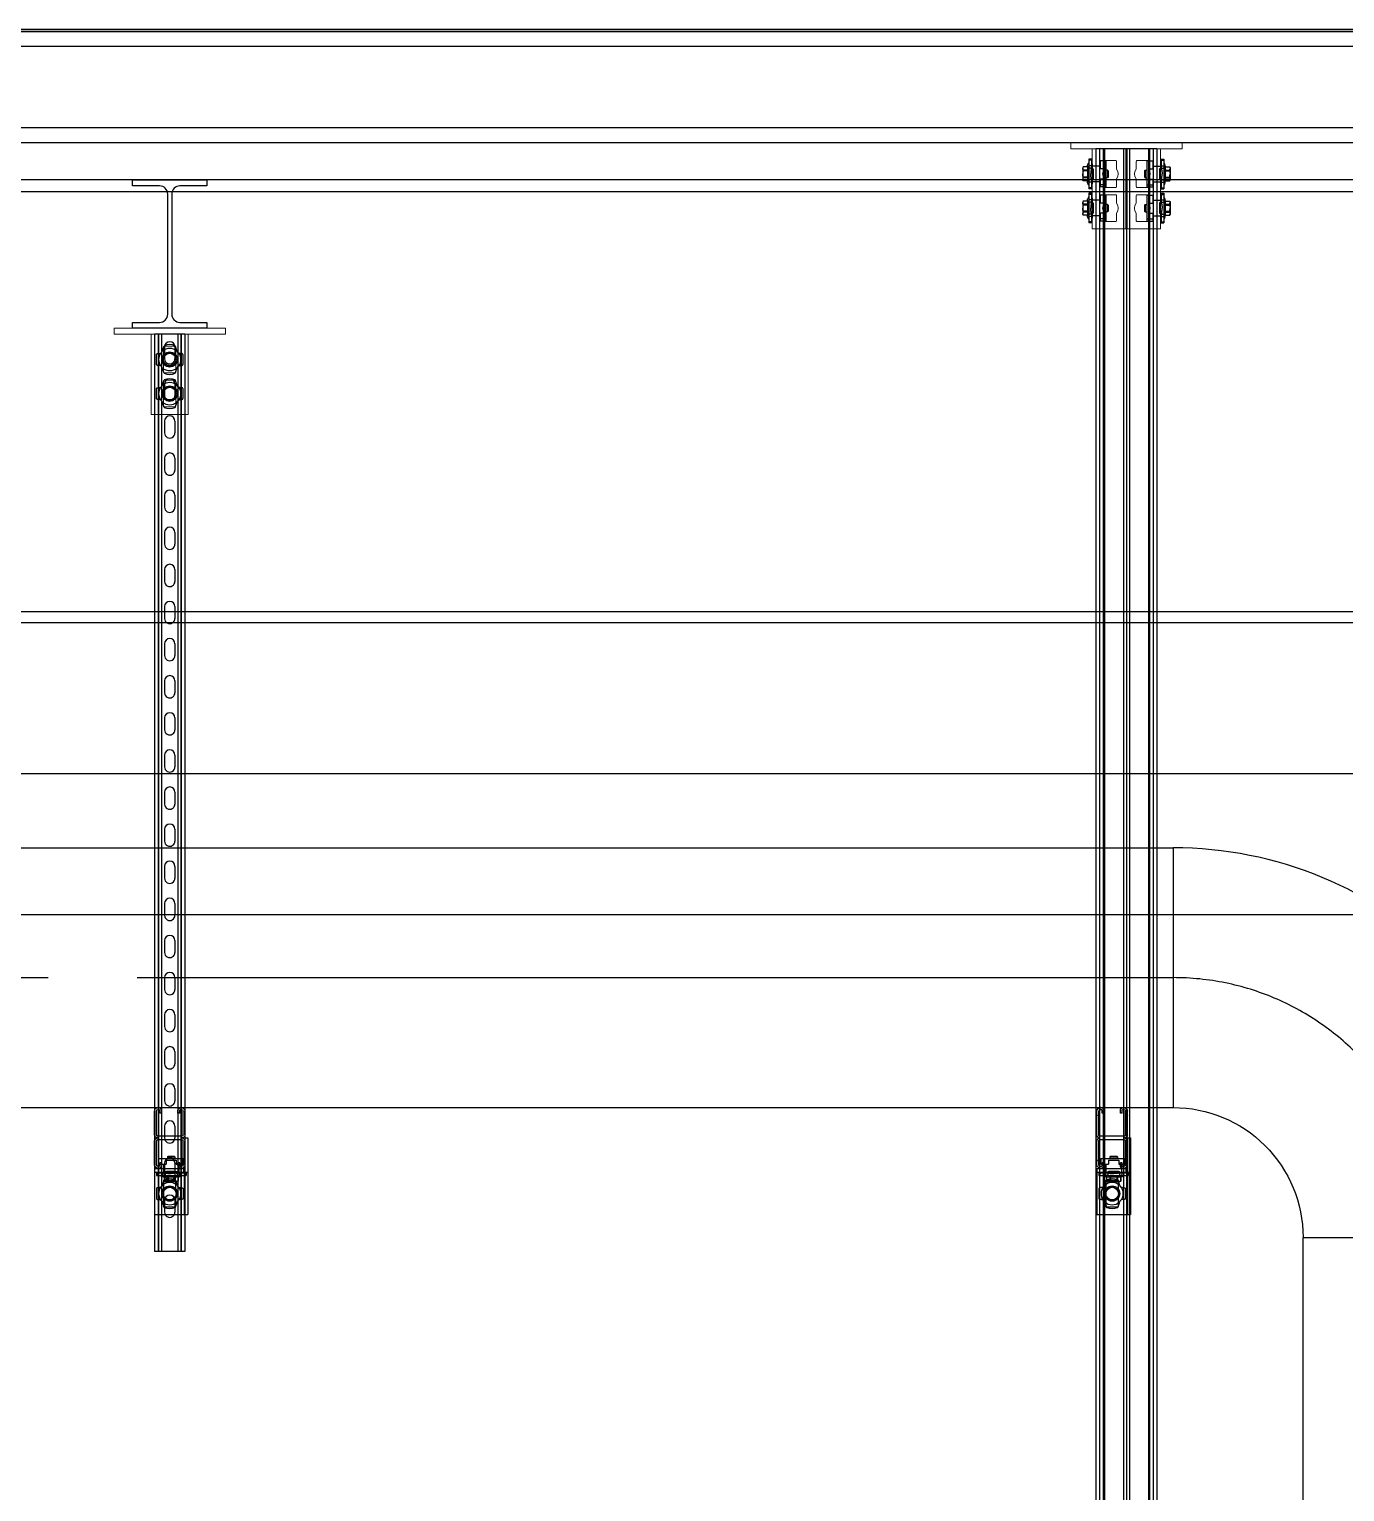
# Model space of a CAD drawing. Header units: millimetres. Extents: x 0 to 268175, y 0 to 74250.
# Drawn here: x 90996 to 92769, y 51980 to 53951 of the extents above; entities that cross this region are included whole.
import ezdxf

# ---------------------------------------------------------------- set-up
doc = ezdxf.new("R2010")
doc.units = ezdxf.units.MM
doc.header["$LTSCALE"] = 200
for name, pattern in [('CEN-GAUN', [32.2, 30, -1, 0.2, -1]), ('CEN6', [12, 10, -0.75, 0.5, -0.75]), ('CENTER', [50.8, 31.75, -6.35, 6.35, -6.35]), ('phl_thick', [0])]:
    doc.linetypes.add(name, pattern=pattern)
for name, color, linetype in [('1 CEN', 15, 'CEN-GAUN'), ('1 OA', 4, 'Continuous'), ('@@P3_P4 환상망 SUPPORT', 143, 'Continuous'), ('BA', 9, 'Continuous')]:
    doc.layers.add(name, color=color, linetype=linetype)

# ---------------------------------------------------------------- blocks, each defined once
blk = doc.blocks.new('*U4306')
at = {"layer": '@@P3_P4 환상망 SUPPORT', "linetype": 'phl_thick'}
for p, q in [((-20.5, 0), (-20.5, 1236)), ((-15.6, 0), (-15.6, 1236)), ((-15.1, 0), (-15.1, 1236)), ((-11, 0), (-11, 1236)), ((11, 0), (11, 1236)), ((15.1, 0), (15.1, 1236)), ((15.6, 0), (15.6, 1236)), ((20.5, 0), (20.5, 1236)), ((-7, 1167), (-7, 1183)), ((7, 1167), (7, 1183)), ((-7, 1117), (-7, 1133)), ((7, 1117), (7, 1133)), ((-7, 1067), (-7, 1083)), ((7, 1067), (7, 1083)), ((-7, 1017), (-7, 1033)), ((7, 1017), (7, 1033)), ((-7, 967), (-7, 983)), ((7, 967), (7, 983)), ((-7, 917), (-7, 933)), ((7, 917), (7, 933)), ((-7, 867), (-7, 883)), ((7, 867), (7, 883)), ((-7, 817), (-7, 833)), ((7, 817), (7, 833)), ((-7, 767), (-7, 783)), ((7, 767), (7, 783)), ((-7, 717), (-7, 733)), ((7, 717), (7, 733)), ((-7, 667), (-7, 683)), ((7, 667), (7, 683)), ((-7, 617), (-7, 633)), ((7, 617), (7, 633)), ((-7, 567), (-7, 583)), ((7, 567), (7, 583)), ((-7, 517), (-7, 533)), ((7, 517), (7, 533)), ((-7, 467), (-7, 483)), ((7, 467), (7, 483)), ((-7, 417), (-7, 433)), ((7, 417), (7, 433)), ((-7, 367), (-7, 383)), ((7, 367), (7, 383)), ((-7, 317), (-7, 333)), ((7, 317), (7, 333)), ((-7, 267), (-7, 283)), ((7, 267), (7, 283)), ((-7, 217), (-7, 233)), ((7, 217), (7, 233)), ((-7, 167), (-7, 183)), ((7, 167), (7, 183)), ((-7, 117), (-7, 133)), ((7, 117), (7, 133)), ((-7, 67), (-7, 83)), ((7, 67), (7, 83)), ((-7, 17), (-7, 33)), ((7, 17), (7, 33))]:
    blk.add_line(p, q, dxfattribs=at)
at = {"layer": '@@P3_P4 환상망 SUPPORT', "linetype": 'Continuous'}
for p, q in [((-20.5, 1236), (20.5, 1236)), ((-20.5, 0), (20.5, 0))]:
    blk.add_line(p, q, dxfattribs=at)
at = {"layer": '@@P3_P4 환상망 SUPPORT', "linetype": 'phl_thick'}
for centre, start, end in [((0, 1183), 0.0003, 180.0003), ((0, 1167), 180.0003, 0.0003), ((0, 1133), 0.0003, 180.0003), ((0, 1117), 180.0003, 0.0003), ((0, 1083), 0.0003, 180.0003), ((0, 1067), 180.0003, 0.0003), ((0, 1033), 0.0003, 180.0003), ((0, 1017), 180.0003, 0.0003), ((0, 983), 0.0003, 180.0003), ((0, 967), 180.0003, 0.0003), ((0, 933), 0.0003, 180.0003), ((0, 917), 180.0003, 0.0003), ((0, 883), 0.0003, 180.0003), ((0, 867), 180.0003, 0.0003), ((0, 833), 0.0003, 180.0003), ((0, 817), 180.0003, 0.0003), ((0, 783), 0.0003, 180.0003), ((0, 767), 180.0003, 0.0003), ((0, 733), 0.0003, 180.0003), ((0, 717), 180.0003, 0.0003), ((0, 683), 0.0003, 180.0003), ((0, 667), 180.0003, 0.0003), ((0, 633), 0.0003, 180.0003), ((0, 617), 180.0003, 0.0003), ((0, 583), 0.0003, 180.0003), ((0, 567), 180.0003, 0.0003), ((0, 533), 0.0003, 180.0003), ((0, 517), 180.0003, 0.0003), ((0, 483), 0.0003, 180.0003), ((0, 467), 180.0003, 0.0003), ((0, 433), 0.0003, 180.0003), ((0, 417), 180.0003, 0.0003), ((0, 383), 0.0003, 180.0003), ((0, 367), 180.0003, 0.0003), ((0, 333), 0.0003, 180.0003), ((0, 317), 180.0003, 0.0003), ((0, 283), 0.0003, 180.0003), ((0, 267), 180.0003, 0.0003), ((0, 233), 0.0003, 180.0003), ((0, 217), 180.0003, 0.0003), ((0, 183), 0.0003, 180.0003), ((0, 167), 180.0003, 0.0003), ((0, 133), 0.0003, 180.0003), ((0, 117), 180.0003, 0.0003), ((0, 83), 0.0003, 180.0003), ((0, 67), 180.0003, 0.0003), ((0, 33), 0.0003, 180.0003), ((0, 17), 180.0003, 0.0003)]:
    blk.add_arc(centre, 7, start, end, dxfattribs=at)
blk = doc.blocks.new('A$C1199bcb0')
at = {"layer": '@@P3_P4 환상망 SUPPORT', "color": 2, "linetype": 'phl_thick'}
for p, q in [((-18, 6), (-17.99649, 6.117777)), ((-18, -6), (-18, 6)), ((-17.99649, 6.117777), (-17.986084, 6.235472)), ((-17.986084, 6.235472), (-17.968693, 6.352408)), ((-17.968693, 6.352408), (-17.944448, 6.467915)), ((-17.944448, 6.467915), (-17.913618, 6.581325)), ((-17.913618, 6.581325), (-17.876478, 6.691977)), ((-17.876478, 6.691977), (-17.832987, 6.800099)), ((-17.832987, 6.800099), (-17.782843, 6.90625)), ((-17.782843, 6.90625), (-17.726339, 7.009788)), ((-17.726339, 7.009788), (-17.663683, 7.110023)), ((-17.663683, 7.110023), (-17.595186, 7.206336)), ((-17.595186, 7.206336), (-17.521322, 7.298238)), ((-17.521322, 7.298238), (-17.442581, 7.385253)), ((-17.442581, 7.385253), (-17.359451, 7.466933)), ((-17.359451, 7.466933), (-17.272411, 7.54299)), ((-17.272411, 7.54299), (-17.182116, 7.613221)), ((-17.182116, 7.613221), (-17.089214, 7.677382)), ((-17.089214, 7.677382), (-16.99437, 7.735268)), ((-16.99437, 7.735268), (-16.898317, 7.78686)), ((-16.898317, 7.78686), (-16.801819, 7.832213)), ((-16.801819, 7.832213), (-16.705605, 7.871396)), ((-16.705605, 7.871396), (-16.608332, 7.905217)), ((-16.608332, 7.905217), (-16.509245, 7.934047)), ((-16.509245, 7.934047), (-16.408728, 7.957771)), ((-16.408728, 7.957771), (-16.307163, 7.976272)), ((-16.307163, 7.976272), (-16.204935, 7.989459)), ((-16.204935, 7.989459), (-16.102423, 7.997347)), ((-16.102423, 7.997347), (-16, 8)), ((-16, 8), (-14.439052, 8)), ((-14.439049, 8.000031), (-14.231407, 8.004602)), ((-14.231407, 8.004602), (-14.024026, 8.018427)), ((-14.024026, 8.018427), (-13.817566, 8.041426)), ((-13.817566, 8.041426), (-13.612699, 8.073442)), ((-13.612699, 8.073442), (-13.410096, 8.114311)), ((-13.410096, 8.114311), (-13.208317, 8.164452)), ((-13.208317, 8.164452), (-13.002339, 8.225616)), ((-13.002339, 8.225616), (-12.793396, 8.298335)), ((-12.793396, 8.298335), (-12.583125, 8.383024)), ((-12.583125, 8.383024), (-12.373108, 8.479752)), ((-12.373108, 8.479752), (-12.202334, 8.568009)), ((-12.202334, 8.568009), (-12.032001, 8.66519)), ((-12.032001, 8.66519), (-11.862731, 8.771353)), ((-11.862731, 8.771353), (-11.69539, 8.886751)), ((-11.69539, 8.886751), (-11.530483, 9.011345)), ((-11.530483, 9.011345), (-11.36902, 9.14507)), ((-11.36902, 9.14507), (-11.212824, 9.286802)), ((-11.212824, 9.286802), (-11.06258, 9.43597)), ((-11.06258, 9.43597), (-10.918729, 9.592018)), ((-10.918729, 9.592018), (-10.782094, 9.754732)), ((-10.782094, 9.754732), (-10.652928, 9.923378)), ((-10.652928, 9.923378), (-10.532238, 10.096755)), ((-10.532238, 10.096755), (-10.420465, 10.273729)), ((-10.420465, 10.273729), (-10.317712, 10.453605)), ((-10.317712, 10.453605), (-10.224151, 10.635519)), ((-10.224151, 10.635519), (-10.14017, 10.817799)), ((-10.14017, 10.817799), (-10.065554, 10.999621)), ((-10.065554, 10.999621), (-10, 11.18034)), ((-10, 11.18034), (-7.5, 18.540497)), ((-8.5, -4.129467), (-8.5, 4.129467)), ((-7.862192, 17.474161), (-8, 17.5)), ((-8, 17.068443), (-8, 17.5)), ((-7.826223, 5.296482), (-7.478477, 5.497254)), ((-7.478477, 5.497254), (-7.13805, 5.6938)), ((-7.13805, 5.6938), (-6.803941, 5.886698)), ((-6.803941, 5.886698), (-6.475198, 6.076497)), ((-6.475198, 6.076497), (-6.150906, 6.263728)), ((-6.150906, 6.263728), (-5.830178, 6.4489)), ((-5.830178, 6.4489), (-5.512148, 6.632514)), ((-5.512148, 6.632514), (-4.880781, 6.997035)), ((-4.880781, 6.997035), (-4.565745, 7.17892)), ((-4.565745, 7.17892), (-4.25, 7.361216)), ((-4.25, 7.361216), (-3.934255, 7.543511)), ((-3.934255, 7.543511), (-3.619219, 7.725397)), ((-3.619219, 7.725397), (-3.304035, 7.907369)), ((-3.304035, 7.907369), (-2.987851, 8.089918)), ((-2.987851, 8.089918), (-2.669822, 8.273532)), ((-2.669822, 8.273532), (-2.349094, 8.458704)), ((-2.349094, 8.458704), (-2.024802, 8.645934)), ((-2.024802, 8.645934), (-1.696059, 8.835734)), ((-1.696059, 8.835734), (-1.361951, 9.028632)), ((-1.361951, 9.028632), (-1.021523, 9.225178)), ((-1.021523, 9.225178), (-0.673776, 9.425949)), ((1.09777, 9.181157), (0.673776, 9.425949)), ((1.511166, 8.942483), (1.09777, 9.181157)), ((1.91576, 8.70889), (1.511166, 8.942483)), ((2.313254, 8.479397), (1.91576, 8.70889)), ((2.705276, 8.253062), (2.313254, 8.479397)), ((3.093409, 8.028974), (2.705276, 8.253062)), ((3.479206, 7.806234), (3.093409, 8.028974)), ((3.864216, 7.583949), (3.479206, 7.806234)), ((4.597267, 7.160721), (3.864216, 7.583949)), ((4.943779, 6.960663), (4.597267, 7.160721)), ((5.290677, 6.760381), (4.943779, 6.960663)), ((5.639091, 6.559224), (5.290677, 6.760381)), ((5.990151, 6.356539), (5.639091, 6.559224)), ((6.344997, 6.151669), (5.990151, 6.356539)), ((6.704797, 5.943938), (6.344997, 6.151669)), ((7.444122, 5.517089), (6.704797, 5.943938)), ((7.826223, 5.296482), (7.444122, 5.517089)), ((10, 11.18034), (7.5, 18.540497)), ((8.5, -4.129467), (8.5, 4.129467)), ((10.0619, 11.00917), (10, 11.18034)), ((10.131785, 10.837331), (10.0619, 11.00917)), ((10.20982, 10.665387), (10.131785, 10.837331)), ((10.296167, 10.493907), (10.20982, 10.665387)), ((10.390993, 10.323456), (10.296167, 10.493907)), ((10.494428, 10.154656), (10.390993, 10.323456)), ((10.605843, 9.989169), (10.494428, 10.154656)), ((10.724691, 9.827928), (10.605843, 9.989169)), ((10.850639, 9.671434), (10.724691, 9.827928)), ((10.983347, 9.520192), (10.850639, 9.671434)), ((11.122479, 9.374703), (10.983347, 9.520192)), ((11.26755, 9.235579), (11.122479, 9.374703)), ((11.417344, 9.103769), (11.26755, 9.235579)), ((11.571177, 8.979536), (11.417344, 9.103769)), ((11.728471, 8.863041), (11.571177, 8.979536)), ((11.888385, 8.754602), (11.728471, 8.863041)), ((12.049542, 8.654679), (11.888385, 8.754602)), ((12.211309, 8.563124), (12.049542, 8.654679)), ((12.373108, 8.479752), (12.211309, 8.563124)), ((12.583125, 8.383024), (12.373118, 8.4798)), ((12.793396, 8.298335), (12.583125, 8.383024)), ((13.002339, 8.225616), (12.793396, 8.298335)), ((13.208317, 8.164452), (13.002339, 8.225616)), ((13.410096, 8.114311), (13.208317, 8.164452)), ((13.612699, 8.073442), (13.410096, 8.114311)), ((13.817566, 8.041426), (13.612699, 8.073442)), ((14.024026, 8.018427), (13.817566, 8.041426)), ((14.231407, 8.004602), (14.024026, 8.018427)), ((14.439052, 8), (14.231407, 8.004602)), ((14.439052, 8), (14.690674, 8)), ((14.690674, 8), (14.945595, 8)), ((14.945595, 8), (15.203898, 8)), ((15.203898, 8), (15.465673, 8)), ((15.465673, 8), (15.731009, 8)), ((15.731009, 8), (16, 8)), ((16.102423, 7.997347), (16, 8)), ((16.204935, 7.989459), (16.102423, 7.997347)), ((16.307163, 7.976272), (16.204935, 7.989459)), ((16.408728, 7.957771), (16.307163, 7.976272)), ((16.509245, 7.934047), (16.408728, 7.957771)), ((16.608332, 7.905217), (16.509245, 7.934047)), ((16.705605, 7.871395), (16.608332, 7.905217)), ((16.801819, 7.832213), (16.705605, 7.871395)), ((16.898317, 7.78686), (16.801819, 7.832213)), ((16.99437, 7.735268), (16.898317, 7.78686)), ((17.089214, 7.677382), (16.99437, 7.735268)), ((17.182116, 7.613221), (17.089214, 7.677382)), ((17.272411, 7.54299), (17.182116, 7.613221)), ((17.359451, 7.466933), (17.272411, 7.54299)), ((17.442581, 7.385253), (17.359451, 7.466933)), ((17.521322, 7.298238), (17.442581, 7.385253)), ((17.595186, 7.206336), (17.521322, 7.298238)), ((17.663683, 7.110023), (17.595186, 7.206336)), ((17.726339, 7.009788), (17.663683, 7.110023)), ((17.782843, 6.90625), (17.726339, 7.009788)), ((17.832987, 6.800099), (17.782843, 6.90625)), ((17.876478, 6.691977), (17.832987, 6.800099)), ((17.913618, 6.581325), (17.876478, 6.691977)), ((17.944448, 6.467915), (17.913618, 6.581325)), ((17.968693, 6.352408), (17.944448, 6.467915)), ((17.986084, 6.235472), (17.968693, 6.352408)), ((17.99649, 6.117777), (17.986084, 6.235472)), ((18, 6), (17.99649, 6.117777)), ((18, -6), (18, 6)), ((-17.99649, -6.117777), (-18, -6)), ((-17.986084, -6.235472), (-17.99649, -6.117777)), ((-17.968693, -6.352408), (-17.986084, -6.235472)), ((-17.944448, -6.467915), (-17.968693, -6.352408)), ((-17.913618, -6.581325), (-17.944448, -6.467915)), ((-17.876478, -6.691977), (-17.913618, -6.581325)), ((-17.832987, -6.800099), (-17.876478, -6.691977)), ((-17.782843, -6.90625), (-17.832987, -6.800099)), ((-17.726339, -7.009788), (-17.782843, -6.90625)), ((-17.663683, -7.110023), (-17.726339, -7.009788)), ((-17.595186, -7.206336), (-17.663683, -7.110023)), ((-17.521322, -7.298238), (-17.595186, -7.206336)), ((-17.442581, -7.385253), (-17.521322, -7.298238)), ((-17.359451, -7.466933), (-17.442581, -7.385253)), ((-17.272411, -7.54299), (-17.359451, -7.466933)), ((-17.182116, -7.613221), (-17.272411, -7.54299)), ((-17.089214, -7.677382), (-17.182116, -7.613221)), ((-16.99437, -7.735268), (-17.089214, -7.677382)), ((-16.898317, -7.78686), (-16.99437, -7.735268)), ((-16.801819, -7.832213), (-16.898317, -7.78686)), ((-16.705605, -7.871395), (-16.801819, -7.832213)), ((-16.608332, -7.905217), (-16.705605, -7.871395)), ((-16.509245, -7.934047), (-16.608332, -7.905217)), ((-16.408728, -7.957771), (-16.509245, -7.934047)), ((-16.307163, -7.976272), (-16.408728, -7.957771)), ((-16.204935, -7.989459), (-16.307163, -7.976272)), ((-16.102423, -7.997347), (-16.204935, -7.989459)), ((-16, -8), (-16.102423, -7.997347)), ((-16, -8), (-14.439052, -8)), ((-14.231407, -8.004602), (-14.439052, -8)), ((-14.024026, -8.018427), (-14.231407, -8.004602)), ((-13.817566, -8.041426), (-14.024026, -8.018427)), ((-13.612699, -8.073442), (-13.817566, -8.041426)), ((-13.410096, -8.114311), (-13.612699, -8.073442)), ((-13.208317, -8.164452), (-13.410096, -8.114311)), ((-13.002339, -8.225616), (-13.208317, -8.164452)), ((-12.793396, -8.298335), (-13.002339, -8.225616)), ((-12.583125, -8.383024), (-12.793396, -8.298335)), ((-12.373118, -8.4798), (-12.583125, -8.383024)), ((-12.202317, -8.567993), (-12.373108, -8.479752)), ((-12.031596, -8.665364), (-12.202317, -8.567993)), ((-11.861625, -8.77208), (-12.031596, -8.665364)), ((-11.693248, -8.888251), (-11.861625, -8.77208)), ((-11.528074, -9.013275), (-11.693248, -8.888251)), ((-11.366937, -9.146872), (-11.528074, -9.013275)), ((-11.210513, -9.288848), (-11.366937, -9.146872)), ((-11.059873, -9.438622), (-11.210513, -9.288848)), ((-10.916073, -9.595039), (-11.059873, -9.438622)), ((-10.779813, -9.757758), (-10.916073, -9.595039)), ((-10.651197, -9.925931), (-10.779813, -9.757758)), ((-10.530719, -10.099052), (-10.651197, -9.925931)), ((-10.41886, -10.276366), (-10.530719, -10.099052)), ((-10.316502, -10.45592), (-10.41886, -10.276366)), ((-10.223629, -10.63676), (-10.316502, -10.45592)), ((-10.140051, -10.81822), (-10.223629, -10.63676)), ((-10.065572, -10.999636), (-10.140051, -10.81822)), ((-10, -11.18034), (-10.065572, -10.999636)), ((-7.5, -18.540497), (-10, -11.18034)), ((-7.444122, -5.517089), (-7.826223, -5.296482)), ((-6.704797, -5.943938), (-7.444122, -5.517089)), ((-6.344997, -6.151669), (-6.704797, -5.943938)), ((-5.990151, -6.356539), (-6.344997, -6.151669)), ((-5.639091, -6.559224), (-5.990151, -6.356539)), ((-5.290677, -6.760381), (-5.639091, -6.559224)), ((-4.943779, -6.960663), (-5.290677, -6.760381)), ((-4.597267, -7.160721), (-4.943779, -6.960663)), ((-4.25, -7.361216), (-4.597267, -7.160721)), ((-3.864216, -7.583949), (-4.25, -7.361216)), ((-3.479206, -7.806234), (-3.864216, -7.583949)), ((-3.093409, -8.028974), (-3.479206, -7.806234)), ((-2.705276, -8.253062), (-3.093409, -8.028974)), ((-2.313254, -8.479397), (-2.705276, -8.253062)), ((-1.91576, -8.70889), (-2.313254, -8.479397)), ((-1.511166, -8.942483), (-1.91576, -8.70889)), ((-1.09777, -9.181157), (-1.511166, -8.942483)), ((-0.673776, -9.425949), (-1.09777, -9.181157)), ((0.673776, -9.425949), (1.09777, -9.181157)), ((1.09777, -9.181157), (1.511166, -8.942483)), ((1.511166, -8.942483), (1.91576, -8.70889)), ((1.91576, -8.70889), (2.313254, -8.479397)), ((2.313254, -8.479397), (2.705276, -8.253062)), ((2.705276, -8.253062), (3.093409, -8.028974)), ((3.093409, -8.028974), (3.479206, -7.806234)), ((3.479206, -7.806234), (3.864216, -7.583949)), ((3.864216, -7.583949), (4.25, -7.361216)), ((4.25, -7.361216), (4.597267, -7.160721)), ((4.597267, -7.160721), (4.943779, -6.960663)), ((4.943779, -6.960663), (5.290677, -6.760381)), ((5.290677, -6.760381), (5.639091, -6.559224)), ((5.639091, -6.559224), (5.990151, -6.356539)), ((5.990151, -6.356539), (6.344997, -6.151669)), ((6.344997, -6.151669), (6.704797, -5.943938)), ((6.704797, -5.943938), (7.070754, -5.732653)), ((7.070754, -5.732653), (7.444122, -5.517089)), ((7.444122, -5.517089), (7.826223, -5.296482)), ((7.5, -18.540497), (10, -11.18034)), ((8, -17.5), (7.862205, -17.474163)), ((8, -17.5), (8, -17.068485)), ((10, -11.18034), (10.079742, -10.963325)), ((10.079742, -10.963325), (10.172623, -10.744906)), ((10.172623, -10.744906), (10.279159, -10.526212)), ((10.279159, -10.526212), (10.399189, -10.309495)), ((10.399189, -10.309495), (10.532238, -10.096755)), ((10.532238, -10.096755), (10.678125, -9.889198)), ((10.678125, -9.889198), (10.835908, -9.688932)), ((10.835908, -9.688932), (11.004268, -9.497615)), ((11.004268, -9.497615), (11.182281, -9.316057)), ((11.182281, -9.316057), (11.36902, -9.14507)), ((11.36902, -9.14507), (11.563231, -8.985682)), ((11.563231, -8.985682), (11.762086, -8.839511)), ((11.762086, -8.839511), (11.96414, -8.706587)), ((11.96414, -8.706587), (12.168209, -8.586729)), ((12.168209, -8.586729), (12.373108, -8.479752)), ((12.373108, -8.479752), (12.583125, -8.383024)), ((12.583125, -8.383024), (12.793396, -8.298335)), ((12.793396, -8.298335), (13.002339, -8.225616)), ((13.002339, -8.225616), (13.208317, -8.164452)), ((13.208317, -8.164452), (13.410096, -8.114311)), ((13.410096, -8.114311), (13.612699, -8.073442)), ((13.612699, -8.073442), (13.817566, -8.041426)), ((13.817566, -8.041426), (14.024026, -8.018427)), ((14.024026, -8.018427), (14.231407, -8.004602)), ((14.231407, -8.004602), (14.439052, -8)), ((14.439052, -8), (14.690674, -8)), ((14.690674, -8), (14.945595, -8)), ((14.945595, -8), (15.203898, -8)), ((15.203898, -8), (15.465673, -8)), ((15.465673, -8), (15.731009, -8)), ((15.731009, -8), (16, -8)), ((16, -8), (16.102423, -7.997347)), ((16.102423, -7.997347), (16.204935, -7.989459)), ((16.204935, -7.989459), (16.307163, -7.976272)), ((16.307163, -7.976272), (16.408728, -7.957771)), ((16.408728, -7.957771), (16.509245, -7.934047)), ((16.509245, -7.934047), (16.608332, -7.905217)), ((16.608332, -7.905217), (16.705605, -7.871396)), ((16.705605, -7.871396), (16.801819, -7.832213)), ((16.801819, -7.832213), (16.898317, -7.78686)), ((16.898317, -7.78686), (16.99437, -7.735268)), ((16.99437, -7.735268), (17.089214, -7.677382)), ((17.089214, -7.677382), (17.182116, -7.613221)), ((17.182116, -7.613221), (17.272411, -7.54299)), ((17.272411, -7.54299), (17.359451, -7.466933)), ((17.359451, -7.466933), (17.442581, -7.385253)), ((17.442581, -7.385253), (17.521322, -7.298238)), ((17.521322, -7.298238), (17.595186, -7.206336)), ((17.595186, -7.206336), (17.663683, -7.110023)), ((17.663683, -7.110023), (17.726339, -7.009788)), ((17.726339, -7.009788), (17.782843, -6.90625)), ((17.782843, -6.90625), (17.832987, -6.800099)), ((17.832987, -6.800099), (17.876478, -6.691977)), ((17.876478, -6.691977), (17.913618, -6.581325)), ((17.913618, -6.581325), (17.944448, -6.467915)), ((17.944448, -6.467915), (17.968693, -6.352408)), ((17.968693, -6.352408), (17.986084, -6.235472)), ((17.986084, -6.235472), (17.99649, -6.117777)), ((17.99649, -6.117777), (18, -6))]:
    blk.add_line(p, q, dxfattribs=at)
for radius in [10.3, 8.5]:
    blk.add_circle((0, 0), radius, dxfattribs=at)
for radius, start, end in [(20, 67.975687163, 112.024312837), (15, 145.575707658, 214.424292384), (15, 48.189685111, 131.810314902), (9.45, 145.911393746, 154.088606254), (9.45, 85.911393747, 94.088606253), (9.45, 25.911393746, 34.088606254), (15, 0, 34.424292384), (15, 325.575707658, 0), (15, 228.189685098, 311.810314889), (9.45, 205.911393746, 214.088606254), (20, 247.975687163, 292.024312837), (9.45, 265.911393747, 274.088606253), (9.45, 325.911393746, 334.088606254)]:
    blk.add_arc((0, 0), radius, start, end, dxfattribs=at)
blk = doc.blocks.new('A$Cbeba9721')
at = {"layer": '@@P3_P4 환상망 SUPPORT', "color": 5, "linetype": 'Continuous', "lineweight": 0}
for p, q in [((-75, 0), (75, 0)), ((-75, 0), (-75, -8)), ((75, 0), (75, -8)), ((-75, -8), (75, -8)), ((-25, -116), (-25, -8)), ((25, -116), (25, -8)), ((-8.2, -25), (-8.2, -35.3)), ((7.2, -24), (-7.2, -24)), ((8.2, -35.3), (8.2, -25)), ((-8.2, -48.7), (-8.2, -59)), ((8.2, -59), (8.2, -48.7)), ((-8.2, -71), (-8.2, -81.3)), ((-7.2, -60), (7.2, -60)), ((7.2, -70), (-7.2, -70)), ((8.2, -81.3), (8.2, -71)), ((-8.2, -94.7), (-8.2, -105)), ((8.2, -105), (8.2, -94.7)), ((-17, -116), (-25, -116)), ((-17, -116), (17, -116)), ((-7.2, -106), (7.2, -106)), ((25, -116), (17, -116))]:
    blk.add_line(p, q, dxfattribs=at)
for centre, radius, start, end in [((0, -42), 10.7, 140.7731, 219.2269), ((-7.2, -25), 1, 90, 180), ((7.2, -25), 1, 0, 90), ((0, -42), 10.7, 320.7731, 39.2269), ((-7.2, -59), 1, 180, 270), ((7.2, -59), 1, 270, 0), ((-7.2, -71), 1, 90, 180), ((7.2, -71), 1, 0, 90), ((0, -88), 10.7, 140.7731, 219.2269), ((0, -88), 10.7, 320.7731, 39.2269), ((-7.2, -105), 1, 180, 270), ((7.2, -105), 1, 270, 0)]:
    blk.add_arc(centre, radius, start, end, dxfattribs=at)
at = {"layer": '@@P3_P4 환상망 SUPPORT', "color": 2}
for p in [(0, -42), (0, -88)]:
    blk.add_blockref('A$C1199bcb0', p, dxfattribs=at)
blk = doc.blocks.new('1 DT-90-EL')
at = {"color": 0}
blk.add_lwpolyline([(-150, -100), (-50, -100, -0.414214), (0, -50), (0, 50, 0.414214)], format="xyb", close=True, dxfattribs=at)
blk.add_lwpolyline([(0, -50), (0, -50)])
at = {"color": 1, "linetype": 'CENTER', "ltscale": 2}
blk.add_arc((0, -100), 100, 90, 180, dxfattribs=at)
blk = doc.blocks.new('A$C5ad7675c')
at = {"layer": '@@P3_P4 환상망 SUPPORT', "color": 1, "linetype": 'phl_thick'}
for p, q in [((-15.6, 41), (-15.1, 41)), ((15.1, 41), (15.6, 41)), ((-20.5, 31.329156), (-20.5, 36.1)), ((-20.5, 4.099998), (-20.5, 29.670844)), ((-18, 4.099998), (-18, 36.1)), ((-15.6, 38.5), (-15.1, 38.5)), ((-13.5, 33.5), (-13.5, 36.9)), ((-13.5, 33.5), (-11, 33.5)), ((-11, 33.5), (-11, 36.9)), ((11, 33.5), (11, 36.9)), ((11, 33.5), (13.5, 33.5)), ((13.5, 33.5), (13.5, 36.9)), ((15.1, 38.5), (15.6, 38.5)), ((18, 4.099998), (18, 36.1)), ((20.5, 31.329156), (20.5, 36.1)), ((20.5, 4.099998), (20.5, 29.670844)), ((-16.4, 2.5), (16.4, 2.5)), ((-20.5, -29.670845), (-20.5, -4.099998)), ((-18, -36.099998), (-18, -4.099998)), ((-16.4, -2.5), (16.4, -2.5)), ((18, -36.099998), (18, -4.099998)), ((20.5, -29.670845), (20.5, -4.099998)), ((-20.5, -36.099998), (-20.5, -31.329155)), ((-15.6, -38.5), (-15.1, -38.5)), ((-13.5, -33.5), (-11, -33.5)), ((-13.5, -36.900002), (-13.5, -33.5)), ((-11, -36.900002), (-11, -33.5)), ((11, -33.5), (13.5, -33.5)), ((11, -36.900002), (11, -33.5)), ((13.5, -36.900002), (13.5, -33.5)), ((15.1, -38.5), (15.6, -38.5)), ((20.5, -36.099998), (20.5, -31.329155)), ((-15.6, -41), (-15.1, -41)), ((15.1, -41), (15.6, -41))]:
    blk.add_line(p, q, dxfattribs=at)
for centre, radius, start, end in [((-15.6, 36.1), 4.9, 89.999999912, 180), ((-15.1, 36.9), 4.1, 0, 89.999999863), ((15.1, 36.9), 4.1, 90.000000137, 180), ((15.6, 36.1), 4.9, 0, 90.000000087), ((-19.25, 31.329156), 1.250001, 180, 213.557307364), ((-19.25, 29.670844), 1.25, 146.442689657, 180), ((-20.5, 30.5), 0.25, 326.44268655, 33.55731345), ((-15.6, 36.1), 2.4, 90.000009503, 180), ((-15.1, 36.9), 1.6, 0, 90.000013671), ((15.1, 36.9), 1.6, 89.999986329, 180), ((15.6, 36.1), 2.4, 0, 89.999990497), ((20.5, 30.5), 0.25, 146.44268655, 213.55731345), ((19.25, 31.329156), 1.25, 326.442689657, 0), ((19.25, 29.670844), 1.250001, 0, 33.557307364), ((-16.4, 4.1), 4.1, 180, 270.000005194), ((-16.4, -4.1), 4.1, 89.999994806, 180), ((-16.4, 4.1), 1.6, 180, 270.000013671), ((16.4, 4.1), 1.6, 269.999986329, 0), ((16.4, 4.1), 4.1, 269.999994806, 0), ((16.4, -4.1), 4.1, 0, 90.000005194), ((-16.4, -4.1), 1.6, 89.999986329, 180), ((16.4, -4.1), 1.6, 0, 90.000013671), ((-19.25, -29.670844), 1.250001, 180.000058006, 213.55738022), ((-19.25, -31.329156), 1.25, 146.442616801, 180), ((-15.6, -36.1), 4.9, 180, 269.999995627), ((-20.5, -30.5), 0.25, 326.443050827, 33.556949173), ((-15.6, -36.1), 2.4, 180, 269.999990497), ((-15.1, -36.9), 1.6, 269.999986329, 0), ((-15.1, -36.9), 4.1, 269.999994806, 0), ((15.1, -36.9), 4.1, 180, 270.000005194), ((15.1, -36.9), 1.6, 180, 270.000013671), ((15.6, -36.1), 2.4, 270.000009503, 0), ((15.6, -36.1), 4.9, 270.000004373, 0), ((20.5, -30.5), 0.25, 146.443050827, 213.556949173), ((19.25, -29.670844), 1.25, 326.442616801, 0), ((19.25, -31.329156), 1.250001, 0.000058006, 33.55738022)]:
    blk.add_arc(centre, radius, start, end, dxfattribs=at)
blk = doc.blocks.new('A$Cd080613a')
at = {"layer": '@@P3_P4 환상망 SUPPORT', "color": 2, "linetype": 'phl_thick'}
for p, q in [((-20, 4.434), (-18.540497, 4.434)), ((-20, 1.034), (-20, 4.434)), ((-20, 1.034), (-18.540497, 1.034)), ((-18.540497, 4.434), (-11.18034, 4.434)), ((-18.540497, 1.034), (-18.540497, 4.434)), ((-18.540497, 1.034), (-11.18034, 1.034)), ((-13.5, 0), (-13.5, 1.034)), ((-13.5, 0), (-8, 0)), ((-11.18034, 4.434), (-10.999621, 4.526016)), ((-11.18034, 1.034), (-11.18034, 4.434)), ((-11.18034, 1.034), (-8.008727, 1.034)), ((-10.999621, 4.526016), (-10.817799, 4.607405)), ((-10.817799, 4.607405), (-10.635521, 4.678167)), ((-10.635521, 4.678167), (-10.453605, 4.738253)), ((-10.5, -10.466), (-10.5, 0)), ((-10.453605, 4.738253), (-10.273729, 4.787376)), ((-10.309559, 6.434007), (10.309559, 6.434007)), ((-10.273729, 4.787376), (-10.096742, 4.825514)), ((-10.096742, 4.825514), (-9.923378, 4.852767)), ((-9.923378, 4.852767), (-9.754732, 4.869109)), ((-9.754732, 4.869109), (-9.592018, 4.874416)), ((-9.43597, 4.869011), (-9.592018, 4.874416)), ((-9.45, 12.285517), (-8.5, 12.834)), ((-9.45, 12.285517), (-9.425949, 12.285517)), ((-9.45, 6.434), (-9.45, 12.285517)), ((-9.286802, 4.852541), (-9.43597, 4.869011)), ((-9.425949, 12.285517), (-9.225178, 12.382765)), ((-9.425949, 6.434), (-9.425949, 12.285517)), ((-9.14507, 4.825103), (-9.286802, 4.852541)), ((-9.225178, 12.382765), (-9.028632, 12.46982)), ((-9.011345, 4.786714), (-9.14507, 4.825103)), ((-9.028632, 12.46982), (-8.835734, 12.547031)), ((-8.886751, 4.737605), (-9.011345, 4.786714)), ((-8.771402, 4.677806), (-8.886751, 4.737605)), ((-8.835734, 12.547031), (-8.645934, 12.614685)), ((-8.66519, 4.60729), (-8.771402, 4.677806)), ((-8.568009, 4.52603), (-8.66519, 4.60729)), ((-8.645934, 12.614685), (-8.458704, 12.673015)), ((-8.479752, 4.434), (-8.568009, 4.52603)), ((-8.5, 12.834), (8.5, 12.834)), ((-8.383024, 4.342905), (-8.479752, 4.434)), ((-8.479752, 4.434), (8.479752, 4.434)), ((-8.458704, 12.673015), (-8.273532, 12.722205)), ((-8.298335, 4.244727), (-8.383024, 4.342905)), ((-8.225616, 4.140826), (-8.298335, 4.244727)), ((-8.273532, 12.722205), (-8.089918, 12.762387)), ((-8.164452, 4.032743), (-8.225616, 4.140826)), ((-8.114311, 3.921798), (-8.164452, 4.032743)), ((-8.073442, 3.805669), (-8.114311, 3.921798)), ((-8.089918, 12.762387), (-7.907369, 12.793645)), ((-8.041426, 3.683749), (-8.073442, 3.805669)), ((-8.018427, 3.556566), (-8.041426, 3.683749)), ((-8.004602, 3.42465), (-8.018427, 3.556566)), ((-8.006255, 0.977988), (-8.008727, 1.034)), ((-8.004136, 0.924002), (-8.006255, 0.977988)), ((-8.000031, 3.288557), (-8.004602, 3.42465)), ((-8.002394, 0.872075), (-8.004136, 0.924002)), ((-8.001102, 0.822352), (-8.002394, 0.872075)), ((-8.000288, 0.774408), (-8.001102, 0.822352)), ((-8, 0.727727), (-8.000288, 0.774408)), ((-8, -0.157176), (-8, 3.288561)), ((-7.997347, 2.169936), (-8, 2.238707)), ((-7.989459, 2.102767), (-7.997347, 2.169936)), ((-7.976272, 2.037446), (-7.989459, 2.102767)), ((-7.957771, 1.974207), (-7.976272, 2.037446)), ((-7.934047, 1.913249), (-7.957771, 1.974207)), ((-7.905217, 1.854768), (-7.934047, 1.913249)), ((-7.907369, 12.793645), (-7.725397, 12.816016)), ((-7.871396, 1.798956), (-7.905217, 1.854768)), ((-7.832213, 1.745381), (-7.871396, 1.798956)), ((-7.78686, 1.693336), (-7.832213, 1.745381)), ((-7.735268, 1.643293), (-7.78686, 1.693336)), ((-7.677382, 1.595741), (-7.735268, 1.643293)), ((-7.725397, 12.816016), (-7.543511, 12.829488)), ((-7.613221, 1.551128), (-7.677382, 1.595741)), ((-7.54299, 1.509804), (-7.613221, 1.551128)), ((-7.543511, 12.829488), (-7.361216, 12.834)), ((-7.466933, 1.472099), (-7.54299, 1.509804)), ((-7.385253, 1.438355), (-7.466933, 1.472099)), ((-7.298238, 1.408783), (-7.385253, 1.438355)), ((-7.17892, 12.829488), (-7.361216, 12.834)), ((-7.206336, 1.383563), (-7.298238, 1.408783)), ((-7.110023, 1.362871), (-7.206336, 1.383563)), ((-6.997035, 12.816016), (-7.17892, 12.829488)), ((-7.009788, 1.34687), (-7.110023, 1.362871)), ((-6.90625, 1.335597), (-7.009788, 1.34687)), ((-6.815063, 12.793645), (-6.997035, 12.816016)), ((-6.800099, 1.329011), (-6.90625, 1.335597)), ((-6.632514, 12.762387), (-6.815063, 12.793645)), ((-6.691977, 1.327135), (-6.800099, 1.329011)), ((-6.691977, 1.327135), (-6.581325, 1.329907)), ((-6.4489, 12.722205), (-6.632514, 12.762387)), ((-6.581325, 1.329907), (-6.467915, 1.337363)), ((-6.467915, 1.337363), (-6.352408, 1.349526)), ((-6.263728, 12.673015), (-6.4489, 12.722205)), ((-6.352408, 1.349526), (-6.235472, 1.366419)), ((-6.076497, 12.614685), (-6.263728, 12.673015)), ((-6.235472, 1.366419), (-6.117777, 1.387979)), ((-6.117777, 1.387979), (-6, 1.414014)), ((-5.886698, 12.547031), (-6.076497, 12.614685)), ((-6, 1.414014), (-5.30323, 1.57262)), ((-6, -1.216), (-6, 1.414014)), ((-5.6938, 12.46982), (-5.886698, 12.547031)), ((-5.497254, 12.382765), (-5.6938, 12.46982)), ((-5.296482, 12.285517), (-5.497254, 12.382765)), ((-5.30323, 1.57262), (-4.617331, 1.711087)), ((-5.296482, 12.285517), (-4.129467, 12.285517)), ((-5.296482, 6.434), (-5.296482, 12.285517)), ((-4.617331, 1.711087), (-3.940787, 1.829986)), ((-4.129467, 12.285517), (-3.727924, 12.382765)), ((-4.129467, 6.434), (-4.129467, 12.285517)), ((-3.940787, 1.829986), (-3.272149, 1.929801)), ((-3.727924, 12.382765), (-3.334832, 12.46982)), ((-3.334832, 12.46982), (-2.949037, 12.547031)), ((-3.272149, 1.929801), (-2.610019, 2.010935)), ((-2.949037, 12.547031), (-2.569437, 12.614685)), ((-2.610019, 2.010935), (-1.953047, 2.07371)), ((-2.569437, 12.614685), (-2.194977, 12.673015)), ((-2.194977, 12.673015), (-1.824632, 12.722205)), ((-1.953047, 2.07371), (-1.299912, 2.118373)), ((-1.824632, 12.722205), (-1.457404, 12.762387)), ((-1.457404, 12.762387), (-1.092307, 12.793645)), ((-1.299912, 2.118373), (-0.649322, 2.145102)), ((-1.092307, 12.793645), (-0.728363, 12.816016)), ((-0.728363, 12.816016), (-0.364591, 12.829488)), ((-0.649322, 2.145102), (0, 2.154)), ((-0.364591, 12.829488), (0, 12.834)), ((0.364591, 12.829488), (0, 12.834)), ((0.649322, 2.145102), (0, 2.154)), ((0.728363, 12.816016), (0.364591, 12.829488)), ((1.299912, 2.118373), (0.649322, 2.145102)), ((1.092307, 12.793645), (0.728363, 12.816016)), ((1.457404, 12.762387), (1.092307, 12.793645)), ((1.953047, 2.07371), (1.299912, 2.118373)), ((1.824632, 12.722205), (1.457404, 12.762387)), ((2.194977, 12.673015), (1.824632, 12.722205)), ((2.610019, 2.010935), (1.953047, 2.07371)), ((2.569437, 12.614685), (2.194977, 12.673015)), ((2.949037, 12.547031), (2.569437, 12.614685)), ((3.272149, 1.929801), (2.610019, 2.010935)), ((3.334832, 12.46982), (2.949037, 12.547031)), ((3.940787, 1.829986), (3.272149, 1.929801)), ((3.727924, 12.382765), (3.334832, 12.46982)), ((4.129467, 12.285517), (3.727924, 12.382765)), ((4.617331, 1.711087), (3.940787, 1.829986)), ((4.129467, 12.285517), (5.296482, 12.285517)), ((4.129467, 6.434), (4.129467, 12.285517)), ((5.30323, 1.57262), (4.617331, 1.711087)), ((5.296482, 12.285517), (5.517089, 12.391922)), ((5.296482, 6.434), (5.296482, 12.285517)), ((6, 1.414014), (5.30323, 1.57262)), ((5.517089, 12.391922), (5.732653, 12.48604)), ((5.732653, 12.48604), (5.943938, 12.568319)), ((5.943938, 12.568319), (6.151669, 12.639125)), ((6.117777, 1.387979), (6, 1.414014)), ((6, -1.216), (6, 1.414014)), ((6.235472, 1.366419), (6.117777, 1.387979)), ((6.151669, 12.639125), (6.356539, 12.698744)), ((6.352408, 1.349526), (6.235472, 1.366419)), ((6.467915, 1.337363), (6.352408, 1.349526)), ((6.356539, 12.698744), (6.559224, 12.747389)), ((6.581325, 1.329907), (6.467915, 1.337363)), ((6.559224, 12.747389), (6.760381, 12.785202)), ((6.691977, 1.327135), (6.581325, 1.329907)), ((6.691977, 1.327135), (6.800099, 1.329011)), ((6.760381, 12.785202), (6.960663, 12.812253)), ((6.800099, 1.329011), (6.90625, 1.335597)), ((6.90625, 1.335597), (7.009788, 1.34687)), ((6.960663, 12.812253), (7.160721, 12.828542)), ((7.009788, 1.34687), (7.110023, 1.362871)), ((7.110023, 1.362871), (7.206336, 1.383563)), ((7.160721, 12.828542), (7.361216, 12.834)), ((7.206336, 1.383563), (7.298238, 1.408783)), ((7.298238, 1.408783), (7.385253, 1.438355)), ((7.583949, 12.827266), (7.361216, 12.834)), ((7.385253, 1.438355), (7.466933, 1.472099)), ((7.466933, 1.472099), (7.54299, 1.509804)), ((7.54299, 1.509804), (7.613221, 1.551128)), ((7.806234, 12.80717), (7.583949, 12.827266)), ((7.613221, 1.551128), (7.677382, 1.595741)), ((7.677382, 1.595741), (7.735268, 1.643293)), ((7.735268, 1.643293), (7.78686, 1.693336)), ((7.78686, 1.693336), (7.832213, 1.745381)), ((8.028974, 12.773795), (7.806234, 12.80717)), ((7.832213, 1.745381), (7.871395, 1.798957)), ((7.871395, 1.798957), (7.905217, 1.854768)), ((7.905217, 1.854768), (7.934047, 1.913249)), ((7.934047, 1.913249), (7.957771, 1.974207)), ((7.957771, 1.974207), (7.976272, 2.037446)), ((7.976272, 2.037446), (7.989459, 2.102767)), ((7.989459, 2.102767), (7.997347, 2.169936)), ((7.997347, 2.169936), (8, 2.238707)), ((8, 3.288561), (8.004602, 3.42465)), ((8, -0.157176), (8, 3.288561)), ((8, 0.727727), (8.000288, 0.774408)), ((8, 0), (13.5, 0)), ((8.000288, 0.774408), (8.001102, 0.822352)), ((8.001102, 0.822352), (8.002394, 0.872075)), ((8.002394, 0.872075), (8.004128, 0.923982)), ((8.004128, 0.923982), (8.006255, 0.977988)), ((8.004602, 3.42465), (8.018427, 3.556566)), ((8.006255, 0.977988), (8.008727, 1.034)), ((8.008727, 1.034), (20, 1.034)), ((8.018427, 3.556566), (8.041426, 3.683749)), ((8.253062, 12.727113), (8.028974, 12.773795)), ((8.041426, 3.683749), (8.073442, 3.805669)), ((8.073442, 3.805669), (8.114311, 3.921798)), ((8.114311, 3.921798), (8.164452, 4.032743)), ((8.164452, 4.032743), (8.225616, 4.140826)), ((8.225616, 4.140826), (8.298335, 4.244727)), ((8.479397, 12.666988), (8.253062, 12.727113)), ((8.298335, 4.244727), (8.383024, 4.342905)), ((8.383024, 4.342905), (8.4798, 4.433966)), ((8.70889, 12.593179), (8.479397, 12.666988)), ((8.479752, 4.434), (8.567993, 4.526015)), ((9.45, 12.285517), (8.5, 12.834)), ((8.567993, 4.526015), (8.665364, 4.607404)), ((8.665364, 4.607404), (8.772082, 4.678167)), ((8.942483, 12.505333), (8.70889, 12.593179)), ((8.772082, 4.678167), (8.888251, 4.738253)), ((8.888251, 4.738253), (9.013275, 4.787375)), ((9.181157, 12.402978), (8.942483, 12.505333)), ((9.013275, 4.787375), (9.146859, 4.825513)), ((9.146859, 4.825513), (9.288848, 4.852767)), ((9.425949, 12.285517), (9.181157, 12.402978)), ((9.288848, 4.852767), (9.438622, 4.869109)), ((9.425949, 12.285517), (9.45, 12.285517)), ((9.425949, 6.434), (9.425949, 12.285517)), ((9.438622, 4.869109), (9.595039, 4.874416)), ((9.45, 6.434), (9.45, 12.285517)), ((9.757758, 4.869011), (9.595039, 4.874416)), ((9.925931, 4.852541), (9.757758, 4.869011)), ((10.099052, 4.825103), (9.925931, 4.852541)), ((10.276366, 4.786714), (10.099052, 4.825103)), ((10.45592, 4.737606), (10.276366, 4.786714)), ((10.63676, 4.677807), (10.45592, 4.737606)), ((10.5, -10.466), (10.5, 0)), ((10.81822, 4.607291), (10.63676, 4.677807)), ((10.999636, 4.526031), (10.81822, 4.607291)), ((11.18034, 4.434), (10.999636, 4.526031)), ((11.18034, 4.434), (18.540497, 4.434)), ((11.18034, 1.034), (11.18034, 4.434)), ((13.5, 0), (13.5, 1.034)), ((18.540497, 4.434), (20, 4.434)), ((18.540497, 1.034), (18.540497, 4.434)), ((20, 1.034), (20, 4.434)), ((-17.5, -10.466), (-6.800735, -10.466)), ((-17.5, -18.466001), (-17.5, -10.466)), ((-17.5, -18.466001), (17.5, -18.466001)), ((-6.800735, -16.249999), (-6.800735, -10.466)), ((-6.800735, -16.249999), (6.800735, -16.249999)), ((-6, -1.216), (6, -1.216)), ((-5, -20.63), (-5, -18.466001)), ((5, -20.63), (5, -18.466001)), ((6.800735, -10.466), (17.5, -10.466)), ((6.800735, -16.249999), (6.800735, -10.466)), ((14.5, -18.466001), (14.5, -10.466)), ((17.5, -18.466001), (17.5, -10.466)), ((-4.064, -21.565999), (-5, -20.63)), ((-5, -20.63), (5, -20.63)), ((-4.064, -21.565999), (4.064, -21.565999)), ((4.064, -21.565999), (5, -20.63))]:
    blk.add_line(p, q, dxfattribs=at)
for centre, start, end in [((-10.309559, -0.066037), 90.000000636, 136.186859386), ((10.309559, -0.066037), 43.813140614, 89.999999364)]:
    blk.add_arc(centre, 6.500044, start, end, dxfattribs=at)
for centre, start_param, end_param in [((-6, -0.157176), 3.1415926536, 4.7123889763), ((6, -0.157176), 4.7123889844, 6.2831853072)]:
    blk.add_ellipse(centre, major_axis=(2, 0), ratio=0.529412, start_param=start_param, end_param=end_param, dxfattribs=at)
blk = doc.blocks.new('A$C9372a8f5')
at = {"layer": '@@P3_P4 환상망 SUPPORT', "color": 6, "linetype": 'phl_thick'}
for p, q in [((-41, 45), (4.999983, 45)), ((-41, 41), (-41, 45)), ((-41, 41), (4.999983, 41)), ((0, 0), (0, 40)), ((4, 39), (4, 40)), ((4.999983, 41), (4.999983, 45)), ((5, 45), (62, 45)), ((5, 0), (5, 45)), ((5, 41), (62, 41)), ((5, 40), (62, 40)), ((62, 0), (62, 45)), ((0, 39), (5, 39)), ((16, 28.5), (27.265017, 28.5)), ((16, 12), (16, 28.5)), ((40.734982, 28.5), (52, 28.5)), ((52, 12), (52, 28.5)), ((0, 0), (62, 0)), ((16, 12), (27.265017, 12)), ((40.734982, 12), (52, 12))]:
    blk.add_line(p, q, dxfattribs=at)
for centre, radius, start, end in [((-1, 40), 1, 0, 89.999999993), ((-1, 40), 5, 0, 11.537327247), ((34, 20.25), 10.65, 50.773119719, 129.226880281), ((34, 20.25), 10.65, 230.773119719, 309.226880281)]:
    blk.add_arc(centre, radius, start, end, dxfattribs=at)
at = {"layer": '@@P3_P4 환상망 SUPPORT', "color": 2, "linetype": 'Continuous', "xscale": -1, "rotation": 270}
blk.add_blockref('A$Cd080613a', (5, 22.5), dxfattribs=at)
at = {"layer": '@@P3_P4 환상망 SUPPORT', "color": 2, "rotation": 270}
blk.add_blockref('A$C1199bcb0', (34, 20.5), dxfattribs=at)
blk = doc.blocks.new('A$C467f8655')
at = {"layer": '@@P3_P4 환상망 SUPPORT', "color": 5, "linetype": 'Continuous', "lineweight": 0, "extrusion": (1, -2.22045e-16, -2.22045e-16)}
for p, q in [((-75, 0), (-75, -8)), ((-75, 0), (75, 0)), ((75, 0), (75, -8)), ((-75, -8), (75, -8)), ((-46, -116), (-46, -8)), ((-1, -116), (-1, -8)), ((1, -116), (1, -8)), ((46, -116), (46, -8)), ((-29.8, -25), (-29.8, -35.3)), ((-14.2, -24), (-28.8, -24)), ((-13.2, -35.3), (-13.2, -25)), ((13.2, -35.3), (13.2, -25)), ((14.2, -24), (28.8, -24)), ((29.8, -25), (29.8, -35.3)), ((-29.8, -48.7), (-29.8, -59)), ((-13.2, -59), (-13.2, -48.7)), ((13.2, -59), (13.2, -48.7)), ((29.8, -48.7), (29.8, -59)), ((-29.8, -71), (-29.8, -81.3)), ((-28.8, -60), (-14.2, -60)), ((-14.2, -70), (-28.8, -70)), ((-13.2, -81.3), (-13.2, -71)), ((13.2, -81.3), (13.2, -71)), ((28.8, -60), (14.2, -60)), ((14.2, -70), (28.8, -70)), ((29.8, -71), (29.8, -81.3)), ((-29.8, -94.7), (-29.8, -105)), ((-13.2, -105), (-13.2, -94.7)), ((13.2, -105), (13.2, -94.7)), ((29.8, -94.7), (29.8, -105)), ((-38, -116), (-46, -116)), ((-38, -116), (-1, -116)), ((-28.8, -106), (-14.2, -106)), ((1, -116), (38, -116)), ((28.8, -106), (14.2, -106)), ((46, -116), (38, -116))]:
    blk.add_line(p, q, dxfattribs=at)
at = {"layer": '@@P3_P4 환상망 SUPPORT', "color": 5, "linetype": 'Continuous', "lineweight": 0}
for centre, radius, start, end in [((-21.5, -42), 10.7, 140.7731, 219.2269), ((-21.5, -42), 10.6, 320.7731, 39.2269), ((-21.5, -88), 10.7, 140.7731, 219.2269), ((-21.5, -88), 10.6, 320.7731, 39.2269)]:
    blk.add_arc(centre, radius, start, end, dxfattribs=at)
at = {"layer": '@@P3_P4 환상망 SUPPORT', "color": 5, "linetype": 'Continuous', "lineweight": 0, "extrusion": (-2.22045e-16, 4.93038e-32, -1)}
for centre, radius, start, end in [((28.8, -25), 1, 0, 90), ((14.2, -25), 1, 90, 180), ((-21.5, -42), 10.6, 320.7731, 39.2269), ((-14.2, -25), 1, 0, 90), ((-28.8, -25), 1, 90, 180), ((-21.5, -42), 10.6, 140.7731, 219.2269), ((28.8, -59), 1, 270, 0), ((14.2, -59), 1, 180, 270), ((-14.2, -59), 1, 270, 0), ((-28.8, -59), 1, 180, 270), ((28.8, -71), 1, 0, 90), ((14.2, -71), 1, 90, 180), ((-14.2, -71), 1, 0, 90), ((-28.8, -71), 1, 90, 180), ((-21.5, -88), 10.6, 320.7731, 39.2269), ((-21.5, -88), 10.6, 140.7731, 219.2269), ((28.8, -105), 1, 270, 0), ((14.2, -105), 1, 180, 270), ((-14.2, -105), 1, 270, 0), ((-28.8, -105), 1, 180, 270)]:
    blk.add_arc(centre, radius, start, end, dxfattribs=at)
at = {"layer": '@@P3_P4 환상망 SUPPORT', "color": 2, "linetype": 'Continuous', "xscale": -1, "rotation": 90}
for p in [(-46, -42), (-46, -88)]:
    blk.add_blockref('A$Cd080613a', p, dxfattribs=at)
at = {"layer": '@@P3_P4 환상망 SUPPORT', "color": 2, "linetype": 'Continuous', "rotation": 270}
for p in [(46, -42), (46, -88)]:
    blk.add_blockref('A$Cd080613a', p, dxfattribs=at)
blk = doc.blocks.new('*U4394')
at = {"layer": '@@P3_P4 환상망 SUPPORT', "linetype": 'phl_thick'}
for p, q in [((0, 41), (2836, 41)), ((0, -41), (0, 41)), ((0, 36.1), (2836, 36.1)), ((0, 31.3), (2836, 31.3)), ((0, 30.6), (2836, 30.6)), ((0, 30.4), (2836, 30.4)), ((0, 29.7), (2836, 29.7)), ((0, 4.1), (2836, 4.1)), ((0, 0), (2836, 0)), ((0, -4.1), (2836, -4.1)), ((0, -29.7), (2836, -29.7)), ((0, -30.4), (2836, -30.4)), ((0, -30.6), (2836, -30.6)), ((0, -31.3), (2836, -31.3)), ((0, -36.1), (2836, -36.1)), ((0, -41), (2836, -41))]:
    blk.add_line(p, q, dxfattribs=at)

msp = doc.modelspace()

# ---------------------------------------------------------------- linework, layer by layer
at = {"layer": '1 CEN'}
for p, q in [((43528.6, 52948.2), (95215.3, 52948.2)), ((43528.6, 52758.4), (95215.3, 52758.4))]:
    msp.add_line(p, q, dxfattribs=at)
at = {"layer": '1 OA'}
for p, q in [((85381.2, 52848.2), (92537.5, 52848.2)), ((85381.2, 52498.2), (92537.5, 52498.2)), ((92712.5, 51685.8), (92712.5, 52323.2))]:
    msp.add_line(p, q, dxfattribs=at)
at = {"layer": '1 OA', "color": 1, "linetype": 'CEN6', "ltscale": 0.8}
msp.add_line((85381.2, 52673.2), (92537.5, 52673.2), dxfattribs=at)
at = {"layer": 'BA'}
for p, q in [((44734.9, 53951.2), (94760.2, 53951.2)), ((44734.9, 53948.2), (94760.2, 53948.2)), ((94710.2, 53948.2), (44779.8, 53948.2)), ((94710.2, 53928.2), (44785.2, 53928.2)), ((94710.2, 53818.2), (44785.2, 53818.2)), ((94710.2, 53798.2), (44779.8, 53798.2)), ((94784.7, 53748.2), (44760.2, 53748.2)), ((91135.2, 53740.2), (91135.2, 53748.2)), ((91135.2, 53748.2), (91235.2, 53748.2)), ((91235.2, 53748.2), (91235.2, 53740.2)), ((94535.2, 53732.2), (80835.2, 53732.2)), ((91171.5, 53740.2), (91135.2, 53740.2)), ((91182.5, 53567.2), (91182.5, 53729.2)), ((91188, 53729.2), (91188, 53567.2)), ((91235.2, 53740.2), (91199, 53740.2)), ((91135.2, 53548.2), (91135.2, 53556.2)), ((91135.2, 53556.2), (91171.5, 53556.2)), ((91235.2, 53548.2), (91135.2, 53548.2)), ((91199, 53556.2), (91235.2, 53556.2)), ((91235.2, 53556.2), (91235.2, 53548.2)), ((94535.2, 53166.3), (80835.2, 53166.3)), ((94535.2, 53151.3), (80835.2, 53151.3))]:
    msp.add_line(p, q, dxfattribs=at)
for centre, start, end in [((91171.5, 53729.2), 0, 90), ((91199, 53729.2), 90, 180), ((91171.5, 53567.2), 270, 0), ((91199, 53567.2), 180, 270)]:
    msp.add_arc(centre, 11, start, end, dxfattribs=at)

# ---------------------------------------------------------------- block references
at = {"layer": '1 OA', "xscale": 3.5, "yscale": 3.5, "zscale": 3.5, "rotation": 270}
msp.add_blockref('1 DT-90-EL', (92887.5, 52323.2), dxfattribs=at)
at = {"layer": '@@P3_P4 환상망 SUPPORT', "color": 5, "linetype": 'Continuous', "xscale": -1}
msp.add_blockref('A$C467f8655', (92474.5, 53798.2), dxfattribs=at)
at = {"layer": '@@P3_P4 환상망 SUPPORT', "linetype": 'Continuous', "xscale": -1}
for name, p, rotation in [('*U4394', (92474.5, 53790.2), 89.9999999999997), ('A$C5ad7675c', (91185.2, 52457.2), 359.9999999999999), ('A$C5ad7675c', (92455.3, 52457.2), 359.9999999999999)]:
    msp.add_blockref(name, p, dxfattribs=dict(at, rotation=rotation))
at = {"layer": '@@P3_P4 환상망 SUPPORT', "color": 5, "rotation": 359.9999999999999}
msp.add_blockref('A$Cbeba9721', (91185.2, 53548.2), dxfattribs=at)
at = {"layer": '@@P3_P4 환상망 SUPPORT', "linetype": 'Continuous', "rotation": 180}
msp.add_blockref('*U4306', (91185.2, 53540.2), dxfattribs=at)
at = {"layer": '@@P3_P4 환상망 SUPPORT', "color": 6, "rotation": 270}
for p in [(91164.7, 52416.2), (92434.8, 52416.2)]:
    msp.add_blockref('A$C9372a8f5', p, dxfattribs=at)

doc.saveas('drawing.dxf')
